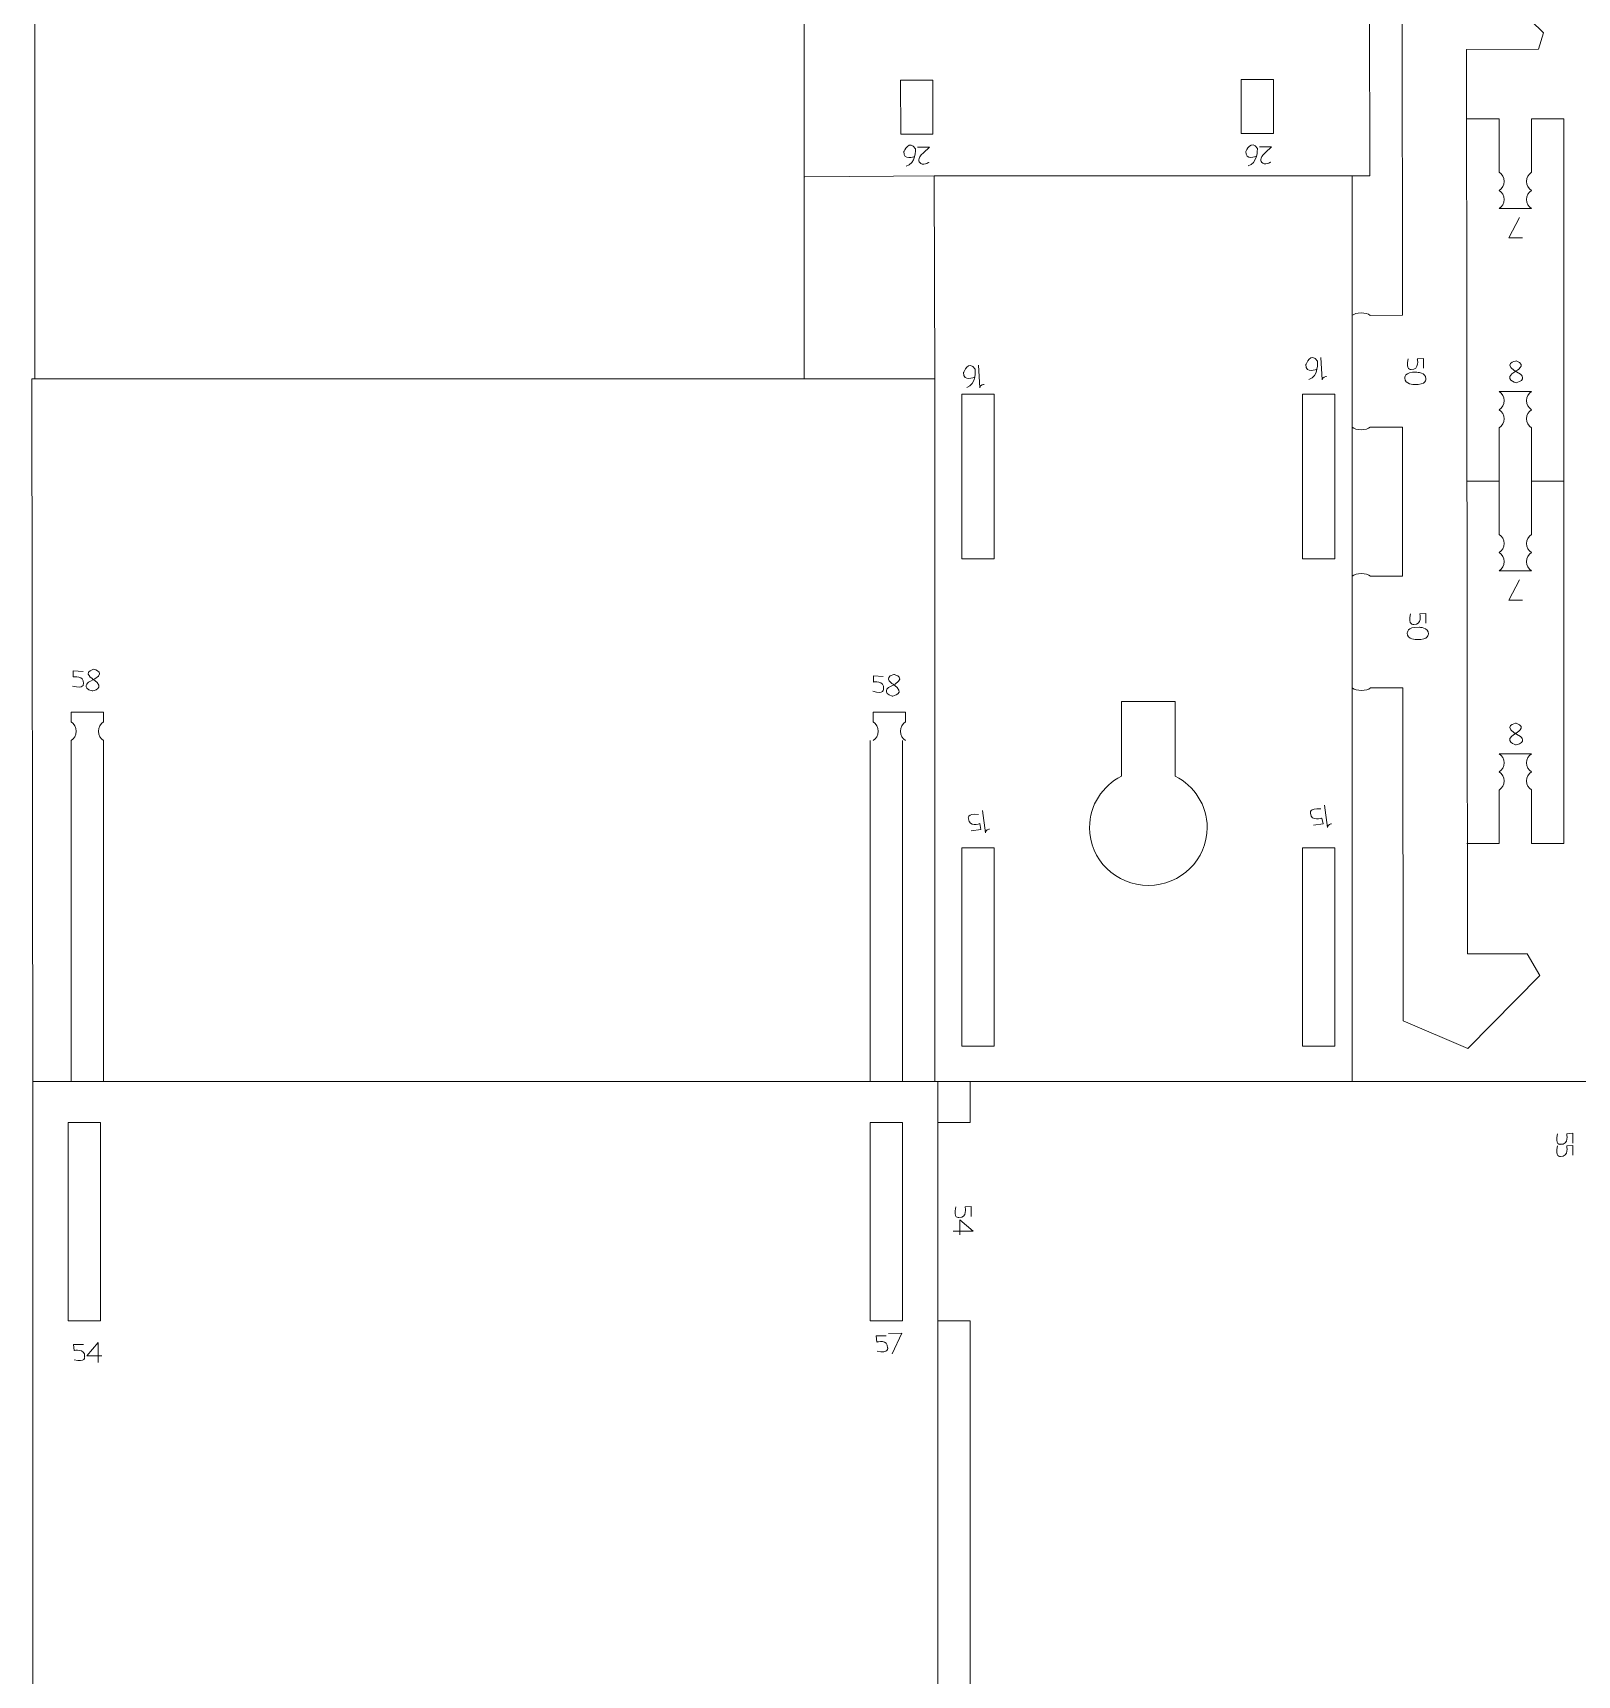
# Model space of a CAD drawing. Header units: centimetres. Extents: x -25 to 25, y -32.5 to 32.5.
# Drawn here: x 0 to 14.64, y -16.92 to -1.34 of the extents above; entities that cross this region are included whole.
import ezdxf

# ---------------------------------------------------------------- set-up
doc = ezdxf.new("R2010")
doc.units = ezdxf.units.CM
doc.header["$MEASUREMENT"] = 0
doc.layers.add('Capa 1', color=7, linetype='Continuous')

msp = doc.modelspace()

# ---------------------------------------------------------------- linework, layer by layer
at = {"layer": 'Capa 1', "color": 250, "lineweight": 9}
for points, knots in [([(0.01395, 2.0495), (0.01395, 2.0495), (0.01395, 1.66316), (0.01395, 1.66316), (0.01395, 1.66316), (0.01395, 1.66316), (-0.51025, 1.66316), (-0.51025, 1.66316), (-0.51025, 1.66316), (-0.51025, 1.66316), (-0.51025, 1.20767), (-0.51025, 1.20767), (-0.51025, 1.20767), (-0.51025, 1.20767), (0.01395, 1.20767), (0.01395, 1.20767), (0.01395, 1.20767), (0.01395, 1.20767), (0.01395, -4.61881), (0.01395, -4.61881)], [0, 0, 0, 0, 0.16666667, 0.16666667, 0.16666667, 0.16666667, 0.33333333, 0.33333333, 0.33333333, 0.33333333, 0.5, 0.5, 0.5, 0.5, 0.66666667, 0.66666667, 0.66666667, 0.66666667, 1, 1, 1, 1]), ([(7.31137, -4.61879), (7.31137, -4.61879), (7.31137, 1.20769), (7.31137, 1.20769), (7.31137, 1.20769), (7.31137, 1.20769), (7.83557, 1.20769), (7.83557, 1.20769), (7.83557, 1.20769), (7.83557, 1.20769), (7.83557, 1.66318), (7.83557, 1.66318), (7.83557, 1.66318), (7.83557, 1.66318), (7.31137, 1.66318), (7.31137, 1.66318), (7.31137, 1.66318), (7.31137, 1.66318), (7.31137, 2.04952), (7.31137, 2.04952)], [0, 0, 0, 0, 0.16666667, 0.16666667, 0.16666667, 0.16666667, 0.33333333, 0.33333333, 0.33333333, 0.33333333, 0.5, 0.5, 0.5, 0.5, 0.66666667, 0.66666667, 0.66666667, 0.66666667, 1, 1, 1, 1]), ([(12.67789, -4.01738), (12.67789, -4.01738), (12.98389, -4.01704), (12.98389, -4.01704), (12.98389, -4.01704), (12.98389, -4.01704), (12.9805, -1.01997), (12.9805, -1.01997), (12.9805, -1.01997), (12.9805, -1.01997), (13.59205, -0.62347), (13.59205, -0.62347), (13.59205, -0.62347), (13.59205, -0.62347), (14.3224, -1.33566), (14.3224, -1.33566), (14.3224, -1.33566), (14.3224, -1.33566), (14.27491, -1.4931), (14.27491, -1.4931), (14.27491, -1.4931), (14.27491, -1.4931), (13.59303, -1.49388), (13.59303, -1.49388), (13.59303, -1.49388), (13.59303, -1.49388), (13.60276, -10.07434), (13.60276, -10.07434), (13.60276, -10.07434), (13.60276, -10.07434), (14.16771, -10.0737), (14.16771, -10.0737), (14.16771, -10.0737), (14.16771, -10.0737), (14.28652, -10.28221), (14.28652, -10.28221), (14.28652, -10.28221), (14.28652, -10.28221), (13.60378, -10.97174), (13.60378, -10.97174), (13.60378, -10.97174), (13.60378, -10.97174), (12.99148, -10.71155), (12.99148, -10.71155), (12.99148, -10.71155), (12.99148, -10.71155), (12.9879, -7.55257), (12.9879, -7.55257), (12.9879, -7.55257), (12.9879, -7.55257), (12.6819, -7.55292), (12.6819, -7.55292)], [0, 0, 0, 0, 0.07142857, 0.07142857, 0.07142857, 0.07142857, 0.14285714, 0.14285714, 0.14285714, 0.14285714, 0.21428571, 0.21428571, 0.21428571, 0.21428571, 0.28571429, 0.28571429, 0.28571429, 0.28571429, 0.35714286, 0.35714286, 0.35714286, 0.35714286, 0.42857143, 0.42857143, 0.42857143, 0.42857143, 0.5, 0.5, 0.5, 0.5, 0.57142857, 0.57142857, 0.57142857, 0.57142857, 0.64285714, 0.64285714, 0.64285714, 0.64285714, 0.71428571, 0.71428571, 0.71428571, 0.71428571, 0.78571429, 0.78571429, 0.78571429, 0.78571429, 0.85714286, 0.85714286, 0.85714286, 0.85714286, 1, 1, 1, 1]), ([(12.50729, -2.69497), (12.50729, -2.69497), (12.67406, -2.69427), (12.67406, -2.69427), (12.67406, -2.69427), (12.67406, -2.69427), (12.6709, -1.09954), (12.6709, -1.09954), (12.6709, -1.09954), (12.6709, -1.09954), (7.31263, -1.11014), (7.31263, -1.11014)], [0, 0, 0, 0, 0.25, 0.25, 0.25, 0.25, 0.5, 0.5, 0.5, 0.5, 1, 1, 1, 1]), ([(8.22636, -2.29788), (8.22636, -2.29788), (8.22535, -1.78758), (8.22535, -1.78758), (8.22535, -1.78758), (8.22535, -1.78758), (8.53135, -1.78697), (8.53135, -1.78697), (8.53135, -1.78697), (8.53135, -1.78697), (8.53236, -2.29728), (8.53236, -2.29728), (8.53236, -2.29728), (8.53236, -2.29728), (8.22636, -2.29788), (8.22636, -2.29788)], [0, 0, 0, 0, 0.2, 0.2, 0.2, 0.2, 0.4, 0.4, 0.4, 0.4, 0.6, 0.6, 0.6, 0.6, 1, 1, 1, 1]), ([(11.45589, -2.29149), (11.45589, -2.29149), (11.45488, -1.78119), (11.45488, -1.78119), (11.45488, -1.78119), (11.45488, -1.78119), (11.76088, -1.78058), (11.76088, -1.78058), (11.76088, -1.78058), (11.76088, -1.78058), (11.76189, -2.29089), (11.76189, -2.29089), (11.76189, -2.29089), (11.76189, -2.29089), (11.45589, -2.29149), (11.45589, -2.29149)], [0, 0, 0, 0, 0.2, 0.2, 0.2, 0.2, 0.4, 0.4, 0.4, 0.4, 0.6, 0.6, 0.6, 0.6, 1, 1, 1, 1]), ([(14.20819, -2.15413), (14.20819, -2.15413), (14.51424, -2.15413), (14.51424, -2.15413), (14.51424, -2.15413), (14.51424, -2.15413), (14.51424, -5.59054), (14.51424, -5.59054)], [0, 0, 0, 0, 0.33333333, 0.33333333, 0.33333333, 0.33333333, 1, 1, 1, 1]), ([(8.54903, -4.61881), (8.54903, -4.61881), (8.54225, -2.69525), (8.54225, -2.69525), (8.54225, -2.69525), (8.54225, -2.69525), (12.50729, -2.69497), (12.50729, -2.69497), (12.50729, -2.69497), (12.50729, -2.69497), (12.50729, -11.28713), (12.50729, -11.28713)], [0, 0, 0, 0, 0.25, 0.25, 0.25, 0.25, 0.5, 0.5, 0.5, 0.5, 1, 1, 1, 1]), ([(13.90218, -2.66028), (13.93044, -2.67841), (13.94916, -2.71011), (13.94916, -2.74618), (13.94916, -2.74618), (13.94916, -2.78225), (13.93044, -2.81395), (13.90218, -2.83209)], [0, 0, 0, 0, 0.33333333, 0.33333333, 0.33333333, 0.33333333, 1, 1, 1, 1]), ([(14.20819, -2.66044), (14.17994, -2.67858), (14.16121, -2.71028), (14.16121, -2.74634), (14.16121, -2.74634), (14.16121, -2.78241), (14.17994, -2.81411), (14.20819, -2.83225)], [0, 0, 0, 0, 0.33333333, 0.33333333, 0.33333333, 0.33333333, 1, 1, 1, 1]), ([(13.90218, -2.83209), (13.93044, -2.85022), (13.94916, -2.88192), (13.94916, -2.91799), (13.94916, -2.91799), (13.94916, -2.95406), (13.93044, -2.98576), (13.90218, -3.00389)], [0, 0, 0, 0, 0.33333333, 0.33333333, 0.33333333, 0.33333333, 1, 1, 1, 1]), ([(14.20819, -2.83225), (14.17994, -2.85038), (14.16121, -2.88209), (14.16121, -2.91815), (14.16121, -2.91815), (14.16121, -2.95422), (14.17994, -2.98592), (14.20819, -3.00406)], [0, 0, 0, 0, 0.33333333, 0.33333333, 0.33333333, 0.33333333, 1, 1, 1, 1]), ([(12.50609, -4.01758), (12.52421, -4.00343), (12.5559, -3.99403), (12.59196, -3.99399), (12.59196, -3.99399), (12.62803, -3.99395), (12.65974, -4.00328), (12.67789, -4.01738)], [0, 0, 0, 0, 0.33333333, 0.33333333, 0.33333333, 0.33333333, 1, 1, 1, 1]), ([(-0.0029, -11.28713), (-0.0029, -11.28713), (-0.01459, -4.61881), (-0.01459, -4.61881), (-0.01459, -4.61881), (-0.01459, -4.61881), (8.54903, -4.61881), (8.54903, -4.61881), (8.54903, -4.61881), (8.54903, -4.61881), (8.54903, -11.28713), (8.54903, -11.28713)], [0, 0, 0, 0, 0.25, 0.25, 0.25, 0.25, 0.5, 0.5, 0.5, 0.5, 1, 1, 1, 1]), ([(9.1133, -4.7647), (9.1133, -4.7647), (9.1133, -6.32753), (9.1133, -6.32753), (9.1133, -6.32753), (9.1133, -6.32753), (8.8073, -6.32753), (8.8073, -6.32753), (8.8073, -6.32753), (8.8073, -6.32753), (8.8073, -4.7647), (8.8073, -4.7647), (8.8073, -4.7647), (8.8073, -4.7647), (9.1133, -4.7647), (9.1133, -4.7647)], [0, 0, 0, 0, 0.2, 0.2, 0.2, 0.2, 0.4, 0.4, 0.4, 0.4, 0.6, 0.6, 0.6, 0.6, 1, 1, 1, 1]), ([(12.03684, -4.7647), (12.03684, -4.7647), (12.34284, -4.7647), (12.34284, -4.7647), (12.34284, -4.7647), (12.34284, -4.7647), (12.34284, -6.32753), (12.34284, -6.32753), (12.34284, -6.32753), (12.34284, -6.32753), (12.03684, -6.32753), (12.03684, -6.32753), (12.03684, -6.32753), (12.03684, -6.32753), (12.03684, -4.7647), (12.03684, -4.7647)], [0, 0, 0, 0, 0.2, 0.2, 0.2, 0.2, 0.4, 0.4, 0.4, 0.4, 0.6, 0.6, 0.6, 0.6, 1, 1, 1, 1]), ([(13.90218, -4.91259), (13.93044, -4.89445), (13.94916, -4.86275), (13.94916, -4.82669), (13.94916, -4.82669), (13.94916, -4.79062), (13.93044, -4.75892), (13.90218, -4.74078)], [0, 0, 0, 0, 0.33333333, 0.33333333, 0.33333333, 0.33333333, 1, 1, 1, 1]), ([(14.20819, -4.91243), (14.17994, -4.89429), (14.16121, -4.86259), (14.16121, -4.82652), (14.16121, -4.82652), (14.16121, -4.79045), (14.17994, -4.75875), (14.20819, -4.74062)], [0, 0, 0, 0, 0.33333333, 0.33333333, 0.33333333, 0.33333333, 1, 1, 1, 1]), ([(13.90218, -5.0844), (13.93044, -5.06626), (13.94916, -5.03456), (13.94916, -4.99849), (13.94916, -4.99849), (13.94916, -4.96243), (13.93044, -4.93073), (13.90218, -4.91259)], [0, 0, 0, 0, 0.33333333, 0.33333333, 0.33333333, 0.33333333, 1, 1, 1, 1]), ([(14.20819, -5.08424), (14.17994, -5.0661), (14.16121, -5.0344), (14.16121, -4.99833), (14.16121, -4.99833), (14.16121, -4.96226), (14.17994, -4.93056), (14.20819, -4.91243)], [0, 0, 0, 0, 0.33333333, 0.33333333, 0.33333333, 0.33333333, 1, 1, 1, 1]), ([(12.50729, -5.07908), (12.52544, -5.09319), (12.55715, -5.10252), (12.59322, -5.10248), (12.59322, -5.10248), (12.62929, -5.10243), (12.66098, -5.09303), (12.6791, -5.07889)], [0, 0, 0, 0, 0.33333333, 0.33333333, 0.33333333, 0.33333333, 1, 1, 1, 1]), ([(12.6807, -6.49141), (12.6807, -6.49141), (12.9867, -6.49107), (12.9867, -6.49107), (12.9867, -6.49107), (12.9867, -6.49107), (12.9851, -5.07854), (12.9851, -5.07854), (12.9851, -5.07854), (12.9851, -5.07854), (12.6791, -5.07889), (12.6791, -5.07889)], [0, 0, 0, 0, 0.25, 0.25, 0.25, 0.25, 0.5, 0.5, 0.5, 0.5, 1, 1, 1, 1]), ([(14.20819, -5.59054), (14.20819, -5.59054), (14.51424, -5.59054), (14.51424, -5.59054), (14.51424, -5.59054), (14.51424, -5.59054), (14.51424, -9.02695), (14.51424, -9.02695)], [0, 0, 0, 0, 0.33333333, 0.33333333, 0.33333333, 0.33333333, 1, 1, 1, 1]), ([(13.90218, -6.09669), (13.93044, -6.11482), (13.94916, -6.14652), (13.94916, -6.18259), (13.94916, -6.18259), (13.94916, -6.21866), (13.93044, -6.25036), (13.90218, -6.2685)], [0, 0, 0, 0, 0.33333333, 0.33333333, 0.33333333, 0.33333333, 1, 1, 1, 1]), ([(14.20819, -6.09685), (14.17994, -6.11499), (14.16121, -6.14669), (14.16121, -6.18275), (14.16121, -6.18275), (14.16121, -6.21882), (14.17994, -6.25052), (14.20819, -6.26866)], [0, 0, 0, 0, 0.33333333, 0.33333333, 0.33333333, 0.33333333, 1, 1, 1, 1]), ([(13.90218, -6.2685), (13.93044, -6.28663), (13.94916, -6.31833), (13.94916, -6.3544), (13.94916, -6.3544), (13.94916, -6.39047), (13.93044, -6.42217), (13.90218, -6.4403)], [0, 0, 0, 0, 0.33333333, 0.33333333, 0.33333333, 0.33333333, 1, 1, 1, 1]), ([(14.20819, -6.26866), (14.17994, -6.28679), (14.16121, -6.3185), (14.16121, -6.35456), (14.16121, -6.35456), (14.16121, -6.39063), (14.17994, -6.42233), (14.20819, -6.44047)], [0, 0, 0, 0, 0.33333333, 0.33333333, 0.33333333, 0.33333333, 1, 1, 1, 1]), ([(12.50889, -6.49161), (12.52701, -6.47746), (12.5587, -6.46806), (12.59477, -6.46802), (12.59477, -6.46802), (12.63084, -6.46798), (12.66255, -6.47731), (12.6807, -6.49141)], [0, 0, 0, 0, 0.33333333, 0.33333333, 0.33333333, 0.33333333, 1, 1, 1, 1]), ([(12.51009, -7.55311), (12.52825, -7.56722), (12.55996, -7.57654), (12.59602, -7.5765), (12.59602, -7.5765), (12.63209, -7.57646), (12.66378, -7.56706), (12.6819, -7.55292)], [0, 0, 0, 0, 0.33333333, 0.33333333, 0.33333333, 0.33333333, 1, 1, 1, 1]), ([(0.6668, -7.8746), (0.6668, -7.8746), (0.66692, -7.78116), (0.66692, -7.78116), (0.66692, -7.78116), (0.66692, -7.78116), (0.35944, -7.78116), (0.35944, -7.78116), (0.35944, -7.78116), (0.35944, -7.78116), (0.35944, -7.87461), (0.35944, -7.87461)], [0, 0, 0, 0, 0.25, 0.25, 0.25, 0.25, 0.5, 0.5, 0.5, 0.5, 1, 1, 1, 1]), ([(8.27145, -7.8746), (8.27145, -7.8746), (8.27157, -7.78116), (8.27157, -7.78116), (8.27157, -7.78116), (8.27157, -7.78116), (7.96409, -7.78116), (7.96409, -7.78116), (7.96409, -7.78116), (7.96409, -7.78116), (7.96409, -7.87461), (7.96409, -7.87461)], [0, 0, 0, 0, 0.25, 0.25, 0.25, 0.25, 0.5, 0.5, 0.5, 0.5, 1, 1, 1, 1]), ([(10.57506, -9.42586), (10.26703, -9.42586), (10.01733, -9.18019), (10.01733, -8.87712), (10.01733, -8.87712), (10.01733, -8.66446), (10.14029, -8.48007), (10.32006, -8.38898), (10.32006, -8.38898), (10.32006, -8.38898), (10.32006, -7.68066), (10.32006, -7.68066), (10.32006, -7.68066), (10.32006, -7.68066), (10.83006, -7.68066), (10.83006, -7.68066), (10.83006, -7.68066), (10.83006, -7.68066), (10.83006, -8.38898), (10.83006, -8.38898), (10.83006, -8.38898), (11.00984, -8.48007), (11.1328, -8.66446), (11.1328, -8.87712), (11.1328, -8.87712), (11.1328, -9.18019), (10.88309, -9.42586), (10.57506, -9.42586)], [0, 0, 0, 0, 0.125, 0.125, 0.125, 0.125, 0.25, 0.25, 0.25, 0.25, 0.375, 0.375, 0.375, 0.375, 0.5, 0.5, 0.5, 0.5, 0.625, 0.625, 0.625, 0.625, 0.75, 0.75, 0.75, 0.75, 1, 1, 1, 1]), ([(0.35944, -7.87462), (0.38871, -7.89341), (0.40811, -7.92625), (0.40811, -7.96362), (0.40811, -7.96362), (0.40811, -8.00098), (0.38871, -8.03383), (0.35944, -8.05261)], [0, 0, 0, 0, 0.33333333, 0.33333333, 0.33333333, 0.33333333, 1, 1, 1, 1]), ([(0.6668, -7.8746), (0.63753, -7.89339), (0.61813, -7.92623), (0.61813, -7.9636), (0.61813, -7.9636), (0.61813, -8.00096), (0.63753, -8.03381), (0.6668, -8.05259)], [0, 0, 0, 0, 0.33333333, 0.33333333, 0.33333333, 0.33333333, 1, 1, 1, 1]), ([(7.96409, -7.8746), (7.99336, -7.89339), (8.01276, -7.92623), (8.01276, -7.9636), (8.01276, -7.9636), (8.01276, -8.00096), (7.99336, -8.03381), (7.96409, -8.05259)], [0, 0, 0, 0, 0.33333333, 0.33333333, 0.33333333, 0.33333333, 1, 1, 1, 1]), ([(8.27145, -7.8746), (8.24218, -7.89339), (8.22278, -7.92623), (8.22278, -7.9636), (8.22278, -7.9636), (8.22278, -8.00096), (8.24218, -8.03381), (8.27145, -8.05259)], [0, 0, 0, 0, 0.33333333, 0.33333333, 0.33333333, 0.33333333, 1, 1, 1, 1]), ([(13.90218, -8.349), (13.93044, -8.33086), (13.94916, -8.29916), (13.94916, -8.2631), (13.94916, -8.2631), (13.94916, -8.22703), (13.93044, -8.19533), (13.90218, -8.17719)], [0, 0, 0, 0, 0.33333333, 0.33333333, 0.33333333, 0.33333333, 1, 1, 1, 1]), ([(14.20819, -8.34884), (14.17994, -8.3307), (14.16121, -8.299), (14.16121, -8.26293), (14.16121, -8.26293), (14.16121, -8.22687), (14.17994, -8.19516), (14.20819, -8.17703)], [0, 0, 0, 0, 0.33333333, 0.33333333, 0.33333333, 0.33333333, 1, 1, 1, 1]), ([(13.90218, -8.52081), (13.93044, -8.50267), (13.94916, -8.47097), (13.94916, -8.4349), (13.94916, -8.4349), (13.94916, -8.39884), (13.93044, -8.36714), (13.90218, -8.349)], [0, 0, 0, 0, 0.33333333, 0.33333333, 0.33333333, 0.33333333, 1, 1, 1, 1]), ([(14.20819, -8.52065), (14.17994, -8.50251), (14.16121, -8.47081), (14.16121, -8.43474), (14.16121, -8.43474), (14.16121, -8.39867), (14.17994, -8.36697), (14.20819, -8.34884)], [0, 0, 0, 0, 0.33333333, 0.33333333, 0.33333333, 0.33333333, 1, 1, 1, 1]), ([(8.8073, -9.07045), (8.8073, -9.07045), (8.8073, -10.95223), (8.8073, -10.95223), (8.8073, -10.95223), (8.8073, -10.95223), (9.1133, -10.95223), (9.1133, -10.95223), (9.1133, -10.95223), (9.1133, -10.95223), (9.1133, -9.07045), (9.1133, -9.07045), (9.1133, -9.07045), (9.1133, -9.07045), (8.8073, -9.07045), (8.8073, -9.07045)], [0, 0, 0, 0, 0.2, 0.2, 0.2, 0.2, 0.4, 0.4, 0.4, 0.4, 0.6, 0.6, 0.6, 0.6, 1, 1, 1, 1]), ([(12.03684, -9.07045), (12.03684, -9.07045), (12.03684, -10.95223), (12.03684, -10.95223), (12.03684, -10.95223), (12.03684, -10.95223), (12.34284, -10.95223), (12.34284, -10.95223), (12.34284, -10.95223), (12.34284, -10.95223), (12.34284, -9.07045), (12.34284, -9.07045), (12.34284, -9.07045), (12.34284, -9.07045), (12.03684, -9.07045), (12.03684, -9.07045)], [0, 0, 0, 0, 0.2, 0.2, 0.2, 0.2, 0.4, 0.4, 0.4, 0.4, 0.6, 0.6, 0.6, 0.6, 1, 1, 1, 1]), ([(8.88357, -11.28713), (8.88357, -11.28713), (8.88357, -11.67627), (8.88357, -11.67627), (8.88357, -11.67627), (8.88357, -11.67627), (8.57757, -11.67627), (8.57757, -11.67627)], [0, 0, 0, 0, 0.33333333, 0.33333333, 0.33333333, 0.33333333, 1, 1, 1, 1]), ([(0.33164, -13.55805), (0.33164, -13.55805), (0.33164, -11.67627), (0.33164, -11.67627), (0.33164, -11.67627), (0.33164, -11.67627), (0.63764, -11.67627), (0.63764, -11.67627), (0.63764, -11.67627), (0.63764, -11.67627), (0.63764, -13.55805), (0.63764, -13.55805), (0.63764, -13.55805), (0.63764, -13.55805), (0.33164, -13.55805), (0.33164, -13.55805)], [0, 0, 0, 0, 0.2, 0.2, 0.2, 0.2, 0.4, 0.4, 0.4, 0.4, 0.6, 0.6, 0.6, 0.6, 1, 1, 1, 1]), ([(7.93703, -13.55805), (7.93703, -13.55805), (7.93703, -11.67627), (7.93703, -11.67627), (7.93703, -11.67627), (7.93703, -11.67627), (8.24303, -11.67627), (8.24303, -11.67627), (8.24303, -11.67627), (8.24303, -11.67627), (8.24303, -13.55805), (8.24303, -13.55805), (8.24303, -13.55805), (8.24303, -13.55805), (7.93703, -13.55805), (7.93703, -13.55805)], [0, 0, 0, 0, 0.2, 0.2, 0.2, 0.2, 0.4, 0.4, 0.4, 0.4, 0.6, 0.6, 0.6, 0.6, 1, 1, 1, 1]), ([(8.57757, -13.55805), (8.57757, -13.55805), (8.88357, -13.55805), (8.88357, -13.55805), (8.88357, -13.55805), (8.88357, -13.55805), (8.88357, -17.6855), (8.88357, -17.6855), (8.88357, -17.6855), (8.88357, -17.6855), (8.57757, -17.6855), (8.57757, -17.6855)], [0, 0, 0, 0, 0.25, 0.25, 0.25, 0.25, 0.5, 0.5, 0.5, 0.5, 1, 1, 1, 1])]:
    msp.add_open_spline(points, degree=3, knots=knots, dxfattribs=at)
for points in [[(13.59624, -2.15413), (13.59624, -2.15413), (13.90218, -2.15413), (13.90218, -2.15413)], [(13.90218, -2.66028), (13.90218, -2.66028), (13.90218, -2.15413), (13.90218, -2.15413)], [(14.20819, -2.66044), (14.20819, -2.66044), (14.20819, -2.15413), (14.20819, -2.15413)], [(7.31579, -2.70487), (7.31579, -2.70487), (8.57757, -2.69497), (8.57757, -2.69497)], [(14.20819, -3.00406), (14.20819, -3.00406), (13.90218, -3.00389), (13.90218, -3.00389)], [(14.20819, -4.74062), (14.20819, -4.74062), (13.90218, -4.74078), (13.90218, -4.74078)], [(13.90218, -5.0844), (13.90218, -5.0844), (13.90218, -5.59054), (13.90218, -5.59054)], [(14.20819, -5.08424), (14.20819, -5.08424), (14.20819, -5.59054), (14.20819, -5.59054)], [(13.59624, -5.59054), (13.59624, -5.59054), (13.90218, -5.59054), (13.90218, -5.59054)], [(13.90218, -6.09669), (13.90218, -6.09669), (13.90218, -5.59054), (13.90218, -5.59054)], [(14.20819, -6.09685), (14.20819, -6.09685), (14.20819, -5.59054), (14.20819, -5.59054)], [(14.20819, -6.44047), (14.20819, -6.44047), (13.90218, -6.4403), (13.90218, -6.4403)], [(0.36018, -11.28713), (0.36018, -11.28713), (0.35944, -8.05259), (0.35944, -8.05259)], [(0.66681, -8.05259), (0.66681, -8.05259), (0.66618, -11.28713), (0.66618, -11.28713)], [(7.93555, -8.05259), (7.93555, -8.05259), (7.93703, -11.28713), (7.93703, -11.28713)], [(8.24303, -11.28713), (8.24303, -11.28713), (8.24292, -8.05259), (8.24292, -8.05259)], [(14.20819, -8.17703), (14.20819, -8.17703), (13.90218, -8.17719), (13.90218, -8.17719)], [(13.90218, -8.52081), (13.90218, -8.52081), (13.90218, -9.02695), (13.90218, -9.02695)], [(14.20819, -8.52065), (14.20819, -8.52065), (14.20819, -9.02695), (14.20819, -9.02695)], [(13.59624, -9.02695), (13.59624, -9.02695), (13.90218, -9.02695), (13.90218, -9.02695)], [(14.20819, -9.02695), (14.20819, -9.02695), (14.51424, -9.02695), (14.51424, -9.02695)], [(-0.0029, -11.28713), (-0.0029, -11.28713), (-0.0029, -25.91747), (-0.0029, -25.91747)], [(8.57757, -11.28713), (8.57757, -11.28713), (-0.0029, -11.28713), (-0.0029, -11.28713)], [(8.57757, -25.91747), (8.57757, -25.91747), (8.57757, -11.28713), (8.57757, -11.28713)], [(8.88357, -11.28713), (8.88357, -11.28713), (8.57757, -11.28713), (8.57757, -11.28713)], [(15.55188, -11.28713), (15.55188, -11.28713), (8.88357, -11.28713), (8.88357, -11.28713)]]:
    msp.add_open_spline(points, degree=3, dxfattribs=at)
at = {"layer": 'Capa 1', "color": 22, "lineweight": 9}
for points, knots in [([(8.35467, -2.51208), (8.35467, -2.51208), (8.25083, -2.55263), (8.25578, -2.46397), (8.25578, -2.46397), (8.25578, -2.46397), (8.31097, -2.3422), (8.36623, -2.43789), (8.36623, -2.43789), (8.36623, -2.43789), (8.37117, -2.58296), (8.27726, -2.60272)], [0, 0, 0, 0, 0.25, 0.25, 0.25, 0.25, 0.5, 0.5, 0.5, 0.5, 1, 1, 1, 1]), ([(8.49446, -2.5652), (8.49446, -2.5652), (8.43263, -2.60601), (8.40547, -2.5652), (8.40547, -2.5652), (8.40547, -2.5652), (8.37455, -2.5343), (8.44254, -2.47496)], [0, 0, 0, 0, 0.33333333, 0.33333333, 0.33333333, 0.33333333, 1, 1, 1, 1]), ([(8.44254, -2.47496), (8.44254, -2.47496), (8.50062, -2.42058), (8.50062, -2.42058), (8.50062, -2.42058), (8.50062, -2.42058), (8.3853, -2.42058), (8.3853, -2.42058)], [0, 0, 0, 0, 0.33333333, 0.33333333, 0.33333333, 0.33333333, 1, 1, 1, 1]), ([(11.59741, -2.50973), (11.59741, -2.50973), (11.49357, -2.55028), (11.49852, -2.46162), (11.49852, -2.46162), (11.49852, -2.46162), (11.55371, -2.33985), (11.60897, -2.43554), (11.60897, -2.43554), (11.60897, -2.43554), (11.61391, -2.58061), (11.52, -2.60037)], [0, 0, 0, 0, 0.25, 0.25, 0.25, 0.25, 0.5, 0.5, 0.5, 0.5, 1, 1, 1, 1]), ([(11.7372, -2.56285), (11.7372, -2.56285), (11.67537, -2.60366), (11.64821, -2.56285), (11.64821, -2.56285), (11.64821, -2.56285), (11.61729, -2.53195), (11.68528, -2.47261)], [0, 0, 0, 0, 0.33333333, 0.33333333, 0.33333333, 0.33333333, 1, 1, 1, 1]), ([(11.68528, -2.47261), (11.68528, -2.47261), (11.74336, -2.41823), (11.74336, -2.41823), (11.74336, -2.41823), (11.74336, -2.41823), (11.62804, -2.41823), (11.62804, -2.41823)], [0, 0, 0, 0, 0.33333333, 0.33333333, 0.33333333, 0.33333333, 1, 1, 1, 1]), ([(14.12278, -3.28255), (14.12278, -3.28255), (13.99501, -3.28255), (13.99501, -3.28255), (13.99501, -3.28255), (13.99501, -3.28255), (14.09418, -3.08918), (14.09418, -3.08918)], [0, 0, 0, 0, 0.33333333, 0.33333333, 0.33333333, 0.33333333, 1, 1, 1, 1]), ([(12.17157, -4.5285), (12.17157, -4.5285), (12.06817, -4.5758), (12.06808, -4.48523), (12.06808, -4.48523), (12.06808, -4.48523), (12.11724, -4.35803), (12.17905, -4.45228), (12.17905, -4.45228), (12.17905, -4.45228), (12.19248, -4.59973), (12.09798, -4.62528)], [0, 0, 0, 0, 0.25, 0.25, 0.25, 0.25, 0.5, 0.5, 0.5, 0.5, 1, 1, 1, 1]), ([(8.92546, -4.60399), (8.92546, -4.60399), (8.82206, -4.65129), (8.82198, -4.56072), (8.82198, -4.56072), (8.82198, -4.56072), (8.87114, -4.43352), (8.93294, -4.52777), (8.93294, -4.52777), (8.93294, -4.52777), (8.94637, -4.67522), (8.85188, -4.70077)], [0, 0, 0, 0, 0.25, 0.25, 0.25, 0.25, 0.5, 0.5, 0.5, 0.5, 1, 1, 1, 1]), ([(13.12575, -4.42928), (13.12575, -4.42928), (13.15042, -4.53645), (13.06756, -4.53024), (13.06756, -4.53024), (13.06756, -4.53024), (13.01076, -4.54163), (13.03839, -4.42938)], [0, 0, 0, 0, 0.33333333, 0.33333333, 0.33333333, 0.33333333, 1, 1, 1, 1]), ([(13.1828, -4.51916), (13.1828, -4.51916), (13.18326, -4.42586), (13.18326, -4.42586), (13.18326, -4.42586), (13.18326, -4.42586), (13.12575, -4.42928), (13.12575, -4.42928)], [0, 0, 0, 0, 0.33333333, 0.33333333, 0.33333333, 0.33333333, 1, 1, 1, 1]), ([(14.0589, -4.54604), (14.0589, -4.54604), (14.17294, -4.49126), (14.06373, -4.44998), (14.06373, -4.44998), (14.06373, -4.44998), (13.9039, -4.47158), (14.10383, -4.57631), (14.10383, -4.57631), (14.10383, -4.57631), (14.16876, -4.63278), (14.06338, -4.6569), (14.06338, -4.6569), (14.06338, -4.6569), (13.92731, -4.62497), (14.0589, -4.54604)], [0, 0, 0, 0, 0.2, 0.2, 0.2, 0.2, 0.4, 0.4, 0.4, 0.4, 0.6, 0.6, 0.6, 0.6, 1, 1, 1, 1]), ([(13.00739, -4.61223), (13.00739, -4.61223), (12.99947, -4.55143), (13.11872, -4.55742), (13.11872, -4.55742), (13.11872, -4.55742), (13.20956, -4.55732), (13.20728, -4.61947)], [0, 0, 0, 0, 0.33333333, 0.33333333, 0.33333333, 0.33333333, 1, 1, 1, 1]), ([(13.20709, -4.61947), (13.20709, -4.61947), (13.21496, -4.68033), (13.09578, -4.67435), (13.09578, -4.67435), (13.09578, -4.67435), (13.00495, -4.67441), (13.00716, -4.61223)], [0, 0, 0, 0, 0.33333333, 0.33333333, 0.33333333, 0.33333333, 1, 1, 1, 1]), ([(14.12278, -6.71896), (14.12278, -6.71896), (13.99501, -6.71896), (13.99501, -6.71896), (13.99501, -6.71896), (13.99501, -6.71896), (14.09418, -6.52559), (14.09418, -6.52559)], [0, 0, 0, 0, 0.33333333, 0.33333333, 0.33333333, 0.33333333, 1, 1, 1, 1]), ([(13.14934, -6.84888), (13.14934, -6.84888), (13.174, -6.95605), (13.09114, -6.94984), (13.09114, -6.94984), (13.09114, -6.94984), (13.03435, -6.96123), (13.06197, -6.84898)], [0, 0, 0, 0, 0.33333333, 0.33333333, 0.33333333, 0.33333333, 1, 1, 1, 1]), ([(13.20638, -6.93876), (13.20638, -6.93876), (13.20684, -6.84546), (13.20684, -6.84546), (13.20684, -6.84546), (13.20684, -6.84546), (13.14934, -6.84888), (13.14934, -6.84888)], [0, 0, 0, 0, 0.33333333, 0.33333333, 0.33333333, 0.33333333, 1, 1, 1, 1]), ([(13.03097, -7.03183), (13.03097, -7.03183), (13.02306, -6.97103), (13.1423, -6.97702), (13.1423, -6.97702), (13.1423, -6.97702), (13.23314, -6.97692), (13.23087, -7.03907)], [0, 0, 0, 0, 0.33333333, 0.33333333, 0.33333333, 0.33333333, 1, 1, 1, 1]), ([(13.23067, -7.03907), (13.23067, -7.03907), (13.23854, -7.09992), (13.11936, -7.09395), (13.11936, -7.09395), (13.11936, -7.09395), (13.02853, -7.09401), (13.03074, -7.03183)], [0, 0, 0, 0, 0.33333333, 0.33333333, 0.33333333, 0.33333333, 1, 1, 1, 1]), ([(0.378, -7.44716), (0.378, -7.44716), (0.48655, -7.42957), (0.47492, -7.51185), (0.47492, -7.51185), (0.47492, -7.51185), (0.48257, -7.56926), (0.37237, -7.53434)], [0, 0, 0, 0, 0.33333333, 0.33333333, 0.33333333, 0.33333333, 1, 1, 1, 1]), ([(0.47142, -7.39612), (0.47142, -7.39612), (0.37835, -7.38955), (0.37835, -7.38955), (0.37835, -7.38955), (0.37835, -7.38955), (0.378, -7.44716), (0.378, -7.44716)], [0, 0, 0, 0, 0.33333333, 0.33333333, 0.33333333, 0.33333333, 1, 1, 1, 1]), ([(0.56963, -7.4709), (0.56963, -7.4709), (0.45934, -7.40889), (0.57099, -7.37473), (0.57099, -7.37473), (0.57099, -7.37473), (0.7291, -7.40658), (0.52284, -7.49821), (0.52284, -7.49821), (0.52284, -7.49821), (0.4544, -7.55039), (0.55801, -7.58124), (0.55801, -7.58124), (0.55801, -7.58124), (0.69586, -7.55814), (0.56963, -7.4709)], [0, 0, 0, 0, 0.2, 0.2, 0.2, 0.2, 0.4, 0.4, 0.4, 0.4, 0.6, 0.6, 0.6, 0.6, 1, 1, 1, 1]), ([(7.96688, -7.49608), (7.96688, -7.49608), (8.07543, -7.47849), (8.0638, -7.56077), (8.0638, -7.56077), (8.0638, -7.56077), (8.07145, -7.61818), (7.96125, -7.58326)], [0, 0, 0, 0, 0.33333333, 0.33333333, 0.33333333, 0.33333333, 1, 1, 1, 1]), ([(8.0603, -7.44504), (8.0603, -7.44504), (7.96723, -7.43847), (7.96723, -7.43847), (7.96723, -7.43847), (7.96723, -7.43847), (7.96688, -7.49608), (7.96688, -7.49608)], [0, 0, 0, 0, 0.33333333, 0.33333333, 0.33333333, 0.33333333, 1, 1, 1, 1]), ([(8.15851, -7.51982), (8.15851, -7.51982), (8.04823, -7.4578), (8.15987, -7.42364), (8.15987, -7.42364), (8.15987, -7.42364), (8.31798, -7.4555), (8.11172, -7.54713), (8.11172, -7.54713), (8.11172, -7.54713), (8.04328, -7.59931), (8.14689, -7.63015), (8.14689, -7.63015), (8.14689, -7.63015), (8.28474, -7.60706), (8.15851, -7.51982)], [0, 0, 0, 0, 0.2, 0.2, 0.2, 0.2, 0.4, 0.4, 0.4, 0.4, 0.6, 0.6, 0.6, 0.6, 1, 1, 1, 1]), ([(14.0589, -7.98245), (14.0589, -7.98245), (14.17294, -7.92767), (14.06373, -7.88639), (14.06373, -7.88639), (14.06373, -7.88639), (13.9039, -7.90799), (14.10383, -8.01272), (14.10383, -8.01272), (14.10383, -8.01272), (14.16876, -8.06919), (14.06338, -8.09331), (14.06338, -8.09331), (14.06338, -8.09331), (13.92731, -8.06138), (14.0589, -7.98245)], [0, 0, 0, 0, 0.2, 0.2, 0.2, 0.2, 0.4, 0.4, 0.4, 0.4, 0.6, 0.6, 0.6, 0.6, 1, 1, 1, 1]), ([(12.22154, -8.78663), (12.22154, -8.78663), (12.11849, -8.82501), (12.11388, -8.74204), (12.11388, -8.74204), (12.11388, -8.74204), (12.0952, -8.68722), (12.21009, -8.70002)], [0, 0, 0, 0, 0.33333333, 0.33333333, 0.33333333, 0.33333333, 1, 1, 1, 1]), ([(8.97623, -8.83876), (8.97623, -8.83876), (8.87318, -8.87714), (8.86856, -8.79418), (8.86856, -8.79418), (8.86856, -8.79418), (8.84988, -8.73935), (8.96477, -8.75215)], [0, 0, 0, 0, 0.33333333, 0.33333333, 0.33333333, 0.33333333, 1, 1, 1, 1]), ([(8.89453, -8.90701), (8.89453, -8.90701), (8.98709, -8.89533), (8.98709, -8.89533), (8.98709, -8.89533), (8.98709, -8.89533), (8.97623, -8.83876), (8.97623, -8.83876)], [0, 0, 0, 0, 0.33333333, 0.33333333, 0.33333333, 0.33333333, 1, 1, 1, 1]), ([(12.13984, -8.85487), (12.13984, -8.85487), (12.23241, -8.8432), (12.23241, -8.8432), (12.23241, -8.8432), (12.23241, -8.8432), (12.22154, -8.78663), (12.22154, -8.78663)], [0, 0, 0, 0, 0.33333333, 0.33333333, 0.33333333, 0.33333333, 1, 1, 1, 1]), ([(14.54252, -11.78139), (14.54252, -11.78139), (14.56699, -11.8886), (14.48414, -11.88224), (14.48414, -11.88224), (14.48414, -11.88224), (14.42733, -11.89353), (14.45516, -11.78133)], [0, 0, 0, 0, 0.33333333, 0.33333333, 0.33333333, 0.33333333, 1, 1, 1, 1]), ([(14.5994, -11.87137), (14.5994, -11.87137), (14.60003, -11.77807), (14.60003, -11.77807), (14.60003, -11.77807), (14.60003, -11.77807), (14.54252, -11.78139), (14.54252, -11.78139)], [0, 0, 0, 0, 0.33333333, 0.33333333, 0.33333333, 0.33333333, 1, 1, 1, 1]), ([(14.54244, -11.89565), (14.54244, -11.89565), (14.56691, -12.00286), (14.48406, -11.9965), (14.48406, -11.9965), (14.48406, -11.9965), (14.42725, -12.00779), (14.45508, -11.89559)], [0, 0, 0, 0, 0.33333333, 0.33333333, 0.33333333, 0.33333333, 1, 1, 1, 1]), ([(14.59933, -11.98563), (14.59933, -11.98563), (14.59995, -11.89233), (14.59995, -11.89233), (14.59995, -11.89233), (14.59995, -11.89233), (14.54244, -11.89565), (14.54244, -11.89565)], [0, 0, 0, 0, 0.33333333, 0.33333333, 0.33333333, 0.33333333, 1, 1, 1, 1]), ([(8.83701, -12.47625), (8.83701, -12.47625), (8.86155, -12.58344), (8.77869, -12.57714), (8.77869, -12.57714), (8.77869, -12.57714), (8.72189, -12.58847), (8.74964, -12.47625)], [0, 0, 0, 0, 0.33333333, 0.33333333, 0.33333333, 0.33333333, 1, 1, 1, 1]), ([(8.78802, -12.74053), (8.78802, -12.74053), (8.78802, -12.59808), (8.78802, -12.59808), (8.78802, -12.59808), (8.78802, -12.59808), (8.9141, -12.70523), (8.9141, -12.70523), (8.9141, -12.70523), (8.9141, -12.70523), (8.72243, -12.70646), (8.72243, -12.70646)], [0, 0, 0, 0, 0.25, 0.25, 0.25, 0.25, 0.5, 0.5, 0.5, 0.5, 1, 1, 1, 1]), ([(8.89395, -12.56619), (8.89395, -12.56619), (8.89452, -12.47289), (8.89452, -12.47289), (8.89452, -12.47289), (8.89452, -12.47289), (8.83701, -12.47625), (8.83701, -12.47625)], [0, 0, 0, 0, 0.33333333, 0.33333333, 0.33333333, 0.33333333, 1, 1, 1, 1]), ([(8.08794, -13.69843), (8.08794, -13.69843), (7.99466, -13.70071), (7.99466, -13.70071), (7.99466, -13.70071), (7.99466, -13.70071), (7.99977, -13.75809), (7.99977, -13.75809)], [0, 0, 0, 0, 0.33333333, 0.33333333, 0.33333333, 0.33333333, 1, 1, 1, 1]), ([(8.10943, -13.67677), (8.10943, -13.67677), (8.23714, -13.67289), (8.23714, -13.67289), (8.23714, -13.67289), (8.23714, -13.67289), (8.1439, -13.86919), (8.1439, -13.86919)], [0, 0, 0, 0, 0.33333333, 0.33333333, 0.33333333, 0.33333333, 1, 1, 1, 1]), ([(0.47611, -13.78231), (0.47611, -13.78231), (0.38281, -13.78175), (0.38281, -13.78175), (0.38281, -13.78175), (0.38281, -13.78175), (0.38617, -13.83925), (0.38617, -13.83925)], [0, 0, 0, 0, 0.33333333, 0.33333333, 0.33333333, 0.33333333, 1, 1, 1, 1]), ([(0.38617, -13.83925), (0.38617, -13.83925), (0.49336, -13.81471), (0.48705, -13.89757), (0.48705, -13.89757), (0.48705, -13.89757), (0.49839, -13.95437), (0.38617, -13.92662)], [0, 0, 0, 0, 0.33333333, 0.33333333, 0.33333333, 0.33333333, 1, 1, 1, 1]), ([(0.65045, -13.88825), (0.65045, -13.88825), (0.50799, -13.88825), (0.50799, -13.88825), (0.50799, -13.88825), (0.50799, -13.88825), (0.61514, -13.76216), (0.61514, -13.76216), (0.61514, -13.76216), (0.61514, -13.76216), (0.61638, -13.95383), (0.61638, -13.95383)], [0, 0, 0, 0, 0.25, 0.25, 0.25, 0.25, 0.5, 0.5, 0.5, 0.5, 1, 1, 1, 1]), ([(7.99977, -13.75809), (7.99977, -13.75809), (8.10616, -13.7303), (8.10238, -13.8133), (8.10238, -13.8133), (8.10238, -13.8133), (8.11544, -13.86974), (8.00243, -13.84541)], [0, 0, 0, 0, 0.33333333, 0.33333333, 0.33333333, 0.33333333, 1, 1, 1, 1])]:
    msp.add_open_spline(points, degree=3, knots=knots, dxfattribs=at)
for points in [[(8.97699, -4.70477), (8.97699, -4.70477), (8.96487, -4.49142), (8.96487, -4.49142)], [(12.2231, -4.62928), (12.2231, -4.62928), (12.21098, -4.41593), (12.21098, -4.41593)], [(9.01811, -4.67238), (9.01811, -4.67238), (8.97705, -4.6764), (8.97699, -4.70477)], [(12.26422, -4.59689), (12.26422, -4.59689), (12.22316, -4.60091), (12.2231, -4.62928)], [(9.02919, -8.9277), (9.02919, -8.9277), (9.00117, -8.71584), (9.00117, -8.71584)], [(12.2745, -8.87556), (12.2745, -8.87556), (12.24648, -8.66371), (12.24648, -8.66371)], [(12.31309, -8.84019), (12.31309, -8.84019), (12.27245, -8.84726), (12.2745, -8.87556)], [(9.06777, -8.89232), (9.06777, -8.89232), (9.02713, -8.8994), (9.02919, -8.9277)]]:
    msp.add_open_spline(points, degree=3, dxfattribs=at)

doc.saveas('drawing.dxf')
